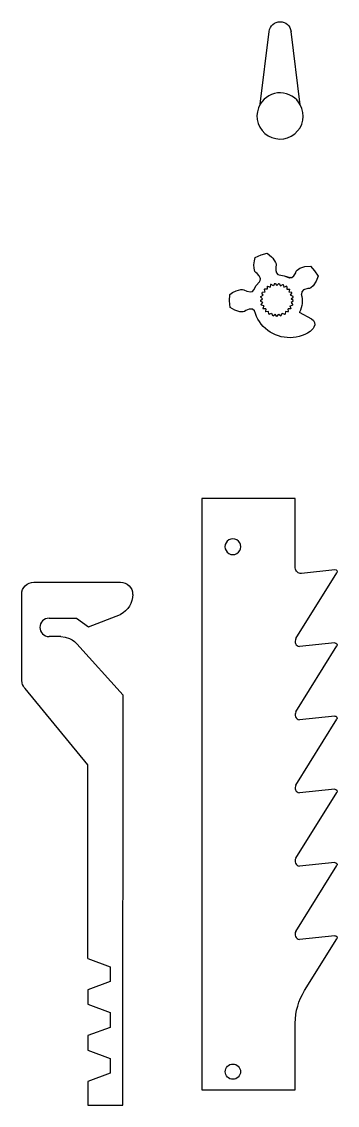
# Model space of a CAD drawing. Header units: millimetres. Extents: x -658 to 1307, y -81 to 472.
# Drawn here: x 518.7 to 570.6, y 1.9 to 180.1 of the extents above; entities that cross this region are included whole.
import ezdxf

# ---------------------------------------------------------------- set-up
doc = ezdxf.new("R2010")
doc.units = ezdxf.units.MM
doc.layers.get('0').update_dxf_attribs({"true_color": 0xffffff})
doc.layers.add('a', color=7, linetype='Continuous', true_color=0xffffff)
doc.layers.add('gears', color=134, linetype='Continuous', true_color=0x009987)

# ---------------------------------------------------------------- blocks, each defined once
blk = doc.blocks.new('Group_15')
for p, q in [((16.32, 16.87), (24.84, 22.16)), ((25.35, 21.83), (24.74, 16.02)), ((26.04, 15.44), (36.87, 22.16)), ((37.39, 21.84), (36.77, 16.03)), ((38.08, 15.44), (48.91, 22.17)), ((49.42, 21.84), (48.81, 16.03)), ((50.11, 15.45), (60.94, 22.17)), ((61.46, 21.85), (60.84, 16.04)), ((62.14, 15.45), (72.98, 22.18)), ((73.49, 21.86), (72.88, 16.04)), ((74.18, 15.46), (85.01, 22.18)), ((85.52, 21.86), (84.91, 16.35)), ((0, 0, 0), (0, 15.35)), ((0, 15.35), (11, 15.35)), ((85.81, 15.35), (97.2, 15.35)), ((97.2, 15.35), (97.2, 0, 0)), ((97.2, 0, 0), (0, 0, 0))]:
    blk.add_line(p, q)
blk.add_polyline3d([(89.64, 6.35, 0), (89.95, 6.22, 0), (90.22, 6.01, 0), (90.43, 5.74, 0), (90.56, 5.43, 0), (90.6, 5.09, 0), (90.56, 4.76, 0), (90.43, 4.44, 0), (90.22, 4.17, 0), (89.95, 3.97, 0), (89.64, 3.84, 0), (89.3, 3.79, 0), (88.96, 3.84, 0), (88.65, 3.97, 0), (88.38, 4.17, 0), (88.17, 4.44, 0), (88.04, 4.76, 0), (88, 5.09, 0), (88.04, 5.43, 0), (88.17, 5.74, 0), (88.38, 6.01, 0), (88.65, 6.22, 0), (88.96, 6.35, 0), (89.3, 6.39, 0), (89.64, 6.35, 0)], close=True)
at = {"extrusion": (-1.5873e-06, 4.38328e-06, -1)}
blk.add_circle((-3, 5.09, 0), 1.25, dxfattribs=at)
for centre, radius, start, end in [((25.02, 21.87), 0.337, 353.6598, 121.8274), ((37.05, 21.88), 0.337, 353.6598, 121.8274), ((49.09, 21.88), 0.337, 353.6598, 121.8274), ((61.12, 21.89), 0.337, 353.6598, 121.8274), ((73.15, 21.89), 0.337, 353.6598, 121.8274), ((85.19, 21.9), 0.337, 353.6598, 121.8274), ((11, 25.43), 10.08, 270, 301.8274), ((85.81, 16.25), 0.901, 173.6598, 270)]:
    blk.add_arc(centre, radius, start, end)
at = {"extrusion": (0, 0, -1)}
for centre in [(-61.69, 16.19), (-73.72, 16.19), (-25.59, 16.17), (-37.62, 16.17), (-49.66, 16.18)]:
    blk.add_arc(centre, 0.86, 238.1726, 350.0781, dxfattribs=at)
blk = doc.blocks.new('Group_17')
at = {"color": 251, "true_color": 0x565656}
for p, q in [((3, 80.93, 0), (17.24, 80.93, 0)), ((1, 64.85, 0), (1, 78.93, 0)), ((5.5, 75, 0), (10, 75, 0)), ((10, 75, 0), (12, 73.6, 0)), ((12, 73.6, 0), (17.24, 75.63, 0)), ((7.42, 72, 0), (5.5, 72, 0)), ((7.42, 72, 0), (8.16, 71.92, 0)), ((8.16, 71.92, 0), (8.86, 71.69, 0)), ((8.86, 71.69, 0), (9.3, 71.46, 0)), ((9.3, 71.46, 0), (9.7, 71.17, 0)), ((9.7, 71.17, 0), (10.06, 70.82, 0)), ((10.06, 70.82, 0), (17.68, 62.36, 0)), ((1.07, 64.34, 0), (1, 64.85, 0))]:
    blk.add_line(p, q, dxfattribs=at)
for p, q in [((1.15, 64.09, 0), (1.07, 64.34, 0)), ((1.27, 63.85, 0), (1.15, 64.09, 0)), ((1.41, 63.64, 0), (1.27, 63.85, 0)), ((1.59, 63.44, 0), (1.41, 63.64, 0)), ((11.87, 50.9, 0), (1.59, 63.44, 0)), ((17.63, -5.06, 0), (17.68, 62.36, 0)), ((11.85, -1.15, 0), (11.87, -5.06, 0)), ((11.87, -5.06, 0), (17.63, -5.06, 0))]:
    blk.add_line(p, q)
at = {"extrusion": (2.30633e-12, -4.08836e-12, -1)}
blk.add_arc((-3, 78.93, 0), 2, 0, 90, dxfattribs=at)
at = {"extrusion": (0, -2.93519e-12, -1)}
blk.add_arc((-17.24, 78.93, 0), 2, 90, 180, dxfattribs=at)
at = {"extrusion": (2.35973e-12, -2.93519e-12, -1)}
blk.add_arc((-15.53, 78.93, 0), 3.72, 180, 242.4869, dxfattribs=at)
at = {"color": 251, "true_color": 0x565656}
blk.add_arc((5.5, 73.5, 0), 1.5, 90, 270, dxfattribs=at)
at = {"layer": 'a'}
for p, q in [((11.85, 19.08, 0), (11.87, 50.9, 0)), ((11.85, 19.08, 0), (15.54, 17.73, 0)), ((15.54, 17.73, 0), (15.54, 15.28, 0)), ((15.54, 15.28, 0), (11.85, 13.93, 0)), ((11.85, 13.93, 0), (11.85, 11.54, 0)), ((11.85, 11.54, 0), (15.54, 10.19, 0)), ((15.54, 10.19, 0), (15.54, 7.74, 0)), ((15.54, 7.74, 0), (11.85, 6.39, 0)), ((11.85, 6.39, 0), (11.85, 4, 0)), ((11.85, 4, 0), (15.54, 2.65, 0)), ((15.54, 2.65, 0), (15.54, 0.2, 0)), ((15.54, 0.2, 0), (11.85, -1.15, 0))]:
    blk.add_line(p, q, dxfattribs=at)
blk = doc.blocks.new('Group_32')
for p, q in [((40.3, 120, 30), (41, 126.2, 30)), ((40.3, 120, 0), (41, 126.2, 0)), ((41, 126.2, 30), (42.3, 131.9, 30)), ((41, 126.2, 0), (42.3, 131.9, 0)), ((41, 126.2, 0), (41, 126.2, 30)), ((42.3, 131.9, 30), (52, 136, 30)), ((42.3, 131.9, 0), (52, 136, 0)), ((42.3, 131.9, 0), (42.3, 131.9, 30)), ((52, 136, 30), (62.1, 138.9, 30)), ((52, 136, 0), (62.1, 138.9, 0)), ((52, 136, 0), (52, 136, 30)), ((62.1, 138.9, 30), (69, 133.2, 30)), ((62.1, 138.9, 0), (69, 133.2, 0)), ((62.1, 138.9, 0), (62.1, 138.9, 30)), ((69, 133.2, 30), (71.1, 130.9, 30)), ((69, 133.2, 0), (71.1, 130.9, 0)), ((69, 133.2, 0), (69, 133.2, 30)), ((71.1, 130.9, 30), (75.8, 123.9, 30)), ((71.1, 130.9, 0), (75.8, 123.9, 0)), ((71.1, 130.9, 0), (71.1, 130.9, 30)), ((40.6, 114.2, 30), (40.3, 120, 30)), ((40.6, 114.2, 0), (40.3, 120, 0)), ((40.3, 120, 0), (40.3, 120, 30)), ((41.9, 109, 30), (40.6, 114.2, 30)), ((41.9, 109, 0), (40.6, 114.2, 0)), ((40.6, 114.2, 0), (40.6, 114.2, 30)), ((43.4, 107.1, 30), (41.9, 109, 30)), ((43.4, 107.1, 0), (41.9, 109, 0)), ((41.9, 109, 0), (41.9, 109, 30)), ((45.4, 105.6, 30), (43.4, 107.1, 30)), ((45.4, 105.6, 0), (43.4, 107.1, 0)), ((43.4, 107.1, 0), (43.4, 107.1, 30)), ((75.8, 123.9, 30), (76.8, 121.4, 30)), ((75.8, 123.9, 0), (76.8, 121.4, 0)), ((75.8, 123.9, 0), (75.8, 123.9, 30)), ((76.3, 116.5, 30), (76.1, 110.3, 30)), ((76.3, 116.5, 0), (76.1, 110.3, 0)), ((76.1, 110.3, 30), (77.3, 106.7, 30)), ((76.1, 110.3, 0), (77.3, 106.7, 0)), ((76.1, 110.3, 0), (76.1, 110.3, 30)), ((76.8, 119, 30), (76.3, 116.5, 30)), ((76.8, 119, 0), (76.3, 116.5, 0)), ((76.3, 116.5, 0), (76.3, 116.5, 30)), ((76.8, 121.4, 30), (76.8, 119, 30)), ((76.8, 121.4, 0), (76.8, 119, 0)), ((76.8, 121.4, 0), (76.8, 121.4, 30)), ((76.8, 119, 0), (76.8, 119, 30)), ((109, 106.8, 30), (109.8, 109.2, 30)), ((109, 106.8, 0), (109.8, 109.2, 0)), ((109.8, 109.2, 30), (111.2, 111.3, 30)), ((109.8, 109.2, 0), (111.2, 111.3, 0)), ((109.8, 109.2, 0), (109.8, 109.2, 30)), ((111.2, 111.3, 30), (115.8, 114.1, 30)), ((111.2, 111.3, 0), (115.8, 114.1, 0)), ((111.2, 111.3, 0), (111.2, 111.3, 30)), ((115.8, 114.1, 30), (124.1, 116.9, 30)), ((115.8, 114.1, 0), (124.1, 116.9, 0)), ((115.8, 114.1, 0), (115.8, 114.1, 30)), ((124.1, 116.9, 30), (133, 117.9, 30)), ((124.1, 116.9, 0), (133, 117.9, 0)), ((124.1, 116.9, 0), (124.1, 116.9, 30)), ((133, 117.9, 30), (140, 110, 30)), ((133, 117.9, 0), (140, 110)), ((133, 117.9, 0), (133, 117.9, 30)), ((140, 110, 30), (145.8, 101.2, 30)), ((140, 110), (145.8, 101.2, 0)), ((140, 110), (140, 110, 30)), ((44.1, 85.7, 30), (49.4, 92, 30)), ((44.1, 85.7, 0), (49.4, 92, 0)), ((48.8, 101.9, 30), (45.4, 105.6, 30)), ((48.8, 101.9, 0), (45.4, 105.6, 0)), ((45.4, 105.6, 0), (45.4, 105.6, 30)), ((50.5, 98.6, 30), (48.8, 101.9, 30)), ((50.5, 98.6, 0), (48.8, 101.9, 0)), ((48.8, 101.9, 0), (48.8, 101.9, 30)), ((49.4, 92, 30), (50.6, 93.9, 30)), ((49.4, 92, 0), (50.6, 93.9, 0)), ((49.4, 92, 0), (49.4, 92, 30)), ((50.9, 96.6, 30), (50.5, 98.6, 30)), ((50.9, 96.6, 0), (50.5, 98.6, 0)), ((50.5, 98.6, 0), (50.5, 98.6, 30)), ((50.6, 93.9, 30), (50.9, 96.6, 30)), ((50.6, 93.9, 0), (50.9, 96.6, 0)), ((50.6, 93.9, 0), (50.6, 93.9, 30)), ((50.9, 96.6, 0), (50.9, 96.6, 30)), ((74.2, 89.1, 30), (72.2, 85.2, 30)), ((74.2, 89.1, 0), (72.2, 85.2, 0)), ((74.2, 89.1, 30), (75.2, 89.2, 30)), ((74.2, 89.1, 0), (75.2, 89.2, 0)), ((74.2, 89.1, 0), (74.2, 89.1, 30)), ((75.2, 89.2, 30), (78.1, 86, 30)), ((75.2, 89.2, 0), (78.1, 86, 0)), ((75.2, 89.2, 0), (75.2, 89.2, 30)), ((77.3, 106.7, 30), (79.5, 104.2, 30)), ((77.3, 106.7, 0), (79.5, 104.2, 0)), ((77.3, 106.7, 0), (77.3, 106.7, 30)), ((81, 89.2, 30), (78.1, 86, 30)), ((81, 89.2, 0), (78.1, 86, 0)), ((79.5, 104.2, 30), (81.7, 103.4, 30)), ((79.5, 104.2, 0), (81.7, 103.4, 0)), ((79.5, 104.2, 0), (79.5, 104.2, 30)), ((81, 89.2, 30), (81.9, 89.1, 30)), ((81, 89.2, 0), (81.9, 89.1, 0)), ((81, 89.2, 0), (81, 89.2, 30)), ((81.7, 103.4, 30), (89.7, 101.9, 30)), ((81.7, 103.4, 0), (89.7, 101.9, 0)), ((81.7, 103.4, 0), (81.7, 103.4, 30)), ((81.9, 89.1, 30), (83.9, 85.2, 30)), ((81.9, 89.1, 0), (83.9, 85.2, 0)), ((81.9, 89.1, 0), (81.9, 89.1, 30)), ((89.7, 101.9, 30), (97.3, 98.8, 30)), ((89.7, 101.9, 0), (97.9, 99.7, 0)), ((89.7, 101.9, 0), (89.7, 101.9, 30)), ((89.7, 101.9, 0), (97.3, 98.8, 30)), ((97.9, 99.7, 0), (97.3, 98.8, 30)), ((97.3, 98.8, 30), (99.5, 98.3, 30)), ((97.9, 99.7, 0), (100.2, 99.2, 0)), ((97.9, 99.7, 0), (99.5, 98.3, 30)), ((100.2, 99.2, 0), (99.5, 98.3, 30)), ((99.5, 98.3, 30), (102.8, 99.1, 30)), ((100.2, 99.2, 0), (102.8, 99.1, 0)), ((100.2, 99.2, 0), (102.8, 99.1, 30)), ((102.8, 99.1, 30), (105.8, 101.5, 30)), ((102.8, 99.1, 0), (105.8, 101.5, 0)), ((102.8, 99.1, 0), (102.8, 99.1, 30)), ((105.8, 101.5, 30), (109, 106.8, 30)), ((105.8, 101.5, 0), (109, 106.8, 0)), ((105.8, 101.5, 0), (105.8, 101.5, 30)), ((109, 106.8, 0), (109, 106.8, 30)), ((142.5, 92.9, 30), (137.7, 85.5, 30)), ((142.5, 92.9, 0), (137.7, 85.5, 0)), ((145.8, 101.2, 30), (142.5, 92.9, 30)), ((145.8, 101.2, 0), (142.5, 92.9, 0)), ((142.5, 92.9, 0), (142.5, 92.9, 30)), ((145.8, 101.2, 0), (145.8, 101.2, 30)), ((0.4, 70.9, 30), (5.2, 74.2, 30)), ((0.4, 70.9, 0), (5.2, 74.2, 0)), ((5.2, 74.2, 30), (10.8, 77, 30)), ((5.2, 74.2, 0), (10.8, 77, 0)), ((5.2, 74.2, 0), (5.2, 74.2, 30)), ((10.8, 77, 30), (19, 79.3, 30)), ((10.8, 77, 0), (19, 79.3, 0)), ((10.8, 77, 0), (10.8, 77, 30)), ((19, 79.3, 30), (21.6, 79.5, 30)), ((19, 79.3, 0), (21.6, 79.5, 0)), ((19, 79.3, 0), (19, 79.3, 30)), ((21.6, 79.5, 30), (23.9, 78.7, 30)), ((21.6, 79.5, 0), (23.9, 78.7, 0)), ((21.6, 79.5, 0), (21.6, 79.5, 30)), ((23.9, 78.7, 30), (28.4, 76.4, 30)), ((23.9, 78.7, 0), (28.4, 76.4, 0)), ((23.9, 78.7, 0), (23.9, 78.7, 30)), ((28.4, 76.4, 30), (34.4, 75.2, 30)), ((28.4, 76.4, 0), (34.4, 75.2, 0)), ((28.4, 76.4, 0), (28.4, 76.4, 30)), ((34.4, 75.2, 30), (38, 76.1, 30)), ((34.4, 75.2, 0), (38, 76.1, 0)), ((34.4, 75.2, 0), (34.4, 75.2, 30)), ((38, 76.1, 30), (40.2, 78.5, 30)), ((38, 76.1, 0), (40.2, 78.5, 0)), ((38, 76.1, 0), (38, 76.1, 30)), ((40.2, 78.5, 30), (44.1, 85.7, 30)), ((40.2, 78.5, 0), (44.1, 85.7, 0)), ((40.2, 78.5, 0), (40.2, 78.5, 30)), ((44.1, 85.7, 0), (44.1, 85.7, 30)), ((53.8, 74.3, 30), (53.4, 73.4, 30)), ((53.8, 74.3, 0), (53.4, 73.4, 0)), ((55.6, 69.7, 30), (53.4, 73.4, 30)), ((55.6, 69.7, 0), (53.4, 73.4, 0)), ((53.4, 73.4, 0), (53.4, 73.4, 30)), ((58.1, 75, 30), (53.8, 74.3, 30)), ((58.1, 75, 0), (53.8, 74.3, 0)), ((53.8, 74.3, 0), (53.8, 74.3, 30)), ((57, 79.2, 30), (57.6, 80, 30)), ((57, 79.2, 0), (57.6, 80, 0)), ((57, 79.2, 30), (58.1, 75, 30)), ((57, 79.2, 0), (58.1, 75, 0)), ((57, 79.2, 0), (57, 79.2, 30)), ((61.9, 79.6, 30), (57.6, 80, 30)), ((61.9, 79.6, 0), (57.6, 80, 0)), ((57.6, 80, 0), (57.6, 80, 30)), ((58.1, 75, 0), (58.1, 75, 30)), ((62.6, 84.5, 30), (61.8, 84, 30)), ((62.6, 84.5, 0), (61.8, 84, 0)), ((61.8, 84, 30), (61.9, 79.6, 30)), ((61.8, 84, 0), (61.9, 79.6, 0)), ((61.8, 84, 0), (61.8, 84, 30)), ((61.9, 79.6, 0), (61.9, 79.6, 30)), ((62.6, 84.5, 30), (66.7, 83.1, 30)), ((62.6, 84.5, 0), (66.7, 83.1, 0)), ((62.6, 84.5, 0), (62.6, 84.5, 30)), ((67.7, 87.3, 30), (66.7, 83.1, 30)), ((67.7, 87.3, 0), (66.7, 83.1, 0)), ((66.7, 83.1, 0), (66.7, 83.1, 30)), ((68.6, 87.6, 30), (67.7, 87.3, 30)), ((68.6, 87.6, 0), (67.7, 87.3, 0)), ((67.7, 87.3, 0), (67.7, 87.3, 30)), ((72.2, 85.2, 30), (68.6, 87.6, 30)), ((72.2, 85.2, 0), (68.6, 87.6, 0)), ((68.6, 87.6, 0), (68.6, 87.6, 30)), ((72.2, 85.2, 0), (72.2, 85.2, 30)), ((78.1, 86, 0), (78.1, 86, 30)), ((83.9, 85.2, 30), (87.6, 87.6, 30)), ((83.9, 85.2, 0), (87.6, 87.6, 0)), ((83.9, 85.2, 0), (83.9, 85.2, 30)), ((87.6, 87.6, 30), (88.4, 87.3, 30)), ((87.6, 87.6, 0), (88.4, 87.3, 0)), ((87.6, 87.6, 0), (87.6, 87.6, 30)), ((88.4, 87.3, 30), (89.4, 83.1, 30)), ((88.4, 87.3, 0), (89.4, 83.1, 0)), ((88.4, 87.3, 0), (88.4, 87.3, 30)), ((89.4, 83.1, 30), (93.5, 84.5, 30)), ((89.4, 83.1, 0), (93.5, 84.5, 0)), ((89.4, 83.1, 0), (89.4, 83.1, 30)), ((94.3, 84, 30), (93.5, 84.5, 30)), ((94.3, 84, 0), (93.5, 84.5, 0)), ((93.5, 84.5, 0), (93.5, 84.5, 30)), ((94.3, 84, 30), (94.2, 79.6, 30)), ((94.3, 84, 0), (94.2, 79.6, 0)), ((94.2, 79.6, 30), (98.6, 80, 30)), ((94.2, 79.6, 0), (98.6, 80, 0)), ((94.2, 79.6, 0), (94.2, 79.6, 30)), ((94.3, 84, 0), (94.3, 84, 30)), ((98, 75, 30), (99.2, 79.2, 30)), ((98, 75, 0), (99.2, 79.2, 0)), ((102.3, 74.3, 30), (98, 75, 30)), ((102.3, 74.3, 0), (98, 75, 0)), ((98, 75, 0), (98, 75, 30)), ((99.2, 79.2, 30), (98.6, 80, 30)), ((99.2, 79.2, 0), (98.6, 80, 0)), ((98.6, 80, 0), (98.6, 80, 30)), ((99.2, 79.2, 0), (99.2, 79.2, 30)), ((100.5, 69.7, 30), (102.7, 73.4, 30)), ((100.5, 69.7, 0), (102.7, 73.4, 0)), ((102.7, 73.4, 30), (102.3, 74.3, 30)), ((102.7, 73.4, 0), (102.3, 74.3, 0)), ((102.3, 74.3, 0), (102.3, 74.3, 30)), ((102.7, 73.4, 0), (102.7, 73.4, 30)), ((119, 75.7, 30), (118.2, 71.7, 30)), ((119, 75.7, 0), (118.2, 71.7, 0)), ((118.2, 71.7, 0), (118.2, 71.7, 30)), ((121.9, 78.5, 30), (119, 75.7, 30)), ((121.9, 78.5, 0), (119, 75.7, 0)), ((119, 75.7, 0), (119, 75.7, 30)), ((128.9, 80.9, 30), (121.9, 78.5, 30)), ((128.9, 80.9, 0), (121.9, 78.5, 0)), ((121.9, 78.5, 0), (121.9, 78.5, 30)), ((131.4, 81.1, 30), (128.9, 80.9, 30)), ((131.4, 81.1, 0), (128.9, 80.9, 0)), ((128.9, 80.9, 0), (128.9, 80.9, 30)), ((133.8, 81.8, 30), (131.4, 81.1, 30)), ((133.8, 81.8, 0), (131.4, 81.1, 0)), ((131.4, 81.1, 0), (131.4, 81.1, 30)), ((137.7, 85.5, 30), (133.8, 81.8, 30)), ((137.7, 85.5, 0), (133.8, 81.8, 0)), ((133.8, 81.8, 0), (133.8, 81.8, 30)), ((137.7, 85.5, 0), (137.7, 85.5, 30)), ((0, 60.4, 30), (0.4, 70.9, 30)), ((0, 60.4, 0), (0.4, 70.9, 0)), ((1, 49.9, 30), (0, 60.4, 30)), ((1, 49.9, 0), (0, 60.4, 0)), ((0, 60.4, 0), (0, 60.4, 30)), ((0.4, 70.9, 0), (0.4, 70.9, 30)), ((51.1, 61.1, 30), (54.5, 63.8, 30)), ((51.1, 61.1, 0), (54.5, 63.8, 0)), ((51.1, 61.1, 30), (51.1, 60.2, 30)), ((51.1, 61.1, 0), (51.1, 60.2, 0)), ((51.1, 61.1, 0), (51.1, 61.1, 30)), ((54.9, 57.9, 30), (51.1, 60.2, 30)), ((54.9, 57.9, 0), (51.1, 60.2, 0)), ((51.1, 60.2, 0), (51.1, 60.2, 30)), ((51.4, 66.9, 30), (51.6, 67.9, 30)), ((51.4, 66.9, 0), (51.6, 67.9, 0)), ((51.4, 66.9, 30), (54.5, 63.8, 30)), ((51.4, 66.9, 0), (54.5, 63.8, 0)), ((51.4, 66.9, 0), (51.4, 66.9, 30)), ((51.6, 67.9, 30), (55.6, 69.7, 30)), ((51.6, 67.9, 0), (55.6, 69.7, 0)), ((51.6, 67.9, 0), (51.6, 67.9, 30)), ((52.2, 54.5, 30), (54.9, 57.9, 30)), ((52.2, 54.5, 0), (54.9, 57.9, 0)), ((52.6, 53.6, 30), (52.2, 54.5, 30)), ((52.6, 53.6, 0), (52.2, 54.5, 0)), ((52.2, 54.5, 0), (52.2, 54.5, 30)), ((56.7, 52.3, 30), (52.6, 53.6, 30)), ((56.7, 52.3, 0), (52.6, 53.6, 0)), ((52.6, 53.6, 0), (52.6, 53.6, 30)), ((54.5, 63.8, 0), (54.5, 63.8, 30)), ((54.9, 57.9, 0), (54.9, 57.9, 30)), ((55.6, 69.7, 0), (55.6, 69.7, 30)), ((99.4, 52.3, 30), (103.6, 53.6, 30)), ((99.4, 52.3, 0), (103.6, 53.6, 0)), ((104.5, 67.9, 30), (100.5, 69.7, 30)), ((104.5, 67.9, 0), (100.5, 69.7, 0)), ((100.5, 69.7, 0), (100.5, 69.7, 30)), ((105, 60.2, 30), (101.3, 57.9, 30)), ((105, 60.2, 0), (101.3, 57.9, 0)), ((101.3, 57.9, 30), (103.9, 54.5, 30)), ((101.3, 57.9, 0), (103.9, 54.5, 0)), ((101.3, 57.9, 0), (101.3, 57.9, 30)), ((101.7, 63.8, 30), (104.7, 66.9, 30)), ((101.7, 63.8, 0), (104.7, 66.9, 0)), ((105, 61.1, 30), (101.7, 63.8, 30)), ((105, 61.1, 0), (101.7, 63.8, 0)), ((101.7, 63.8, 0), (101.7, 63.8, 30)), ((103.9, 54.5, 30), (103.6, 53.6, 30)), ((103.9, 54.5, 0), (103.6, 53.6, 0)), ((103.6, 53.6, 0), (103.6, 53.6, 30)), ((103.9, 54.5, 0), (103.9, 54.5, 30)), ((104.7, 66.9, 30), (104.5, 67.9, 30)), ((104.7, 66.9, 0), (104.5, 67.9, 0)), ((104.5, 67.9, 0), (104.5, 67.9, 30)), ((104.7, 66.9, 0), (104.7, 66.9, 30)), ((105, 60.2, 30), (105, 61.1, 30)), ((105, 60.2, 0), (105, 61.1, 0)), ((105, 61.1, 0), (105, 61.1, 30)), ((105, 60.2, 0), (105, 60.2, 30)), ((8.8, 45.5, 30), (1, 49.9, 30)), ((8.8, 45.5, 0), (1, 49.9, 0)), ((1, 49.9, 0), (1, 49.9, 30)), ((17.2, 42.8, 30), (8.8, 45.5, 30)), ((17.2, 42.8, 0), (8.8, 45.5, 0)), ((8.8, 45.5, 0), (8.8, 45.5, 30)), ((22.6, 42.4, 30), (17.2, 42.8, 30)), ((22.6, 42.4, 0), (17.2, 42.8, 0)), ((17.2, 42.8, 0), (17.2, 42.8, 30)), ((24.9, 43.3, 30), (22.6, 42.4, 30)), ((24.9, 43.3, 0), (22.6, 42.4, 0)), ((22.6, 42.4, 0), (22.6, 42.4, 30)), ((27, 44.7, 30), (24.9, 43.3, 30)), ((27, 44.7, 0), (24.9, 43.3, 0)), ((24.9, 43.3, 0), (24.9, 43.3, 30)), ((32.7, 47.1, 30), (27, 44.7, 30)), ((32.7, 47.1, 0), (27, 44.7, 0)), ((27, 44.7, 0), (27, 44.7, 30)), ((38, 46.9, 30), (32.7, 47.1, 30)), ((38, 46.9, 0), (32.7, 47.1, 0)), ((32.7, 47.1, 0), (32.7, 47.1, 30)), ((41.1, 44.4, 30), (38, 46.9, 30)), ((41.1, 44.4, 0), (38, 46.9, 0)), ((38, 46.9, 0), (38, 46.9, 30)), ((41.1, 44.4, 0), (41.1, 44.4, 30)), ((42.6, 39.6, 0), (42.6, 39.6, 30)), ((56.7, 52.3, 30), (55, 48.3, 30)), ((56.7, 52.3, 0), (55, 48.3, 0)), ((55.5, 47.5, 30), (55, 48.3, 30)), ((55.5, 47.5, 0), (55, 48.3, 0)), ((55, 48.3, 0), (55, 48.3, 30)), ((59.9, 47.3, 30), (55.5, 47.5, 30)), ((59.9, 47.3, 0), (55.5, 47.5, 0)), ((55.5, 47.5, 0), (55.5, 47.5, 30)), ((56.7, 52.3, 0), (56.7, 52.3, 30)), ((59.9, 47.3, 30), (59.2, 43, 30)), ((59.9, 47.3, 0), (59.2, 43, 0)), ((59.9, 42.4, 30), (59.2, 43, 30)), ((59.9, 42.4, 0), (59.2, 43, 0)), ((59.2, 43, 0), (59.2, 43, 30)), ((59.9, 47.3, 0), (59.9, 47.3, 30)), ((64.2, 43.2, 30), (59.9, 42.4, 30)), ((64.2, 43.2, 0), (59.9, 42.4, 0)), ((59.9, 42.4, 0), (59.9, 42.4, 30)), ((64.6, 38.9, 30), (64.2, 43.2, 30)), ((64.6, 38.9, 0), (64.2, 43.2, 0)), ((64.2, 43.2, 0), (64.2, 43.2, 30)), ((65.5, 38.5, 30), (64.6, 38.9, 30)), ((65.5, 38.5, 0), (64.6, 38.9, 0)), ((64.6, 38.9, 0), (64.6, 38.9, 30)), ((65.5, 38.5, 30), (69.4, 40.4, 30)), ((65.5, 38.5, 0), (69.4, 40.4, 0)), ((65.5, 38.5, 0), (65.5, 38.5, 30)), ((69.4, 40.4, 30), (70.9, 36.3, 30)), ((69.4, 40.4, 0), (70.9, 36.3, 0)), ((69.4, 40.4, 0), (69.4, 40.4, 30)), ((71.8, 36.1, 30), (70.9, 36.3, 30)), ((71.8, 36.1, 0), (70.9, 36.3, 0)), ((70.9, 36.3, 0), (70.9, 36.3, 30)), ((71.8, 36.1, 30), (75.1, 38.9, 30)), ((71.8, 36.1, 0), (75.1, 38.9, 0)), ((71.8, 36.1, 0), (71.8, 36.1, 30)), ((77.6, 35.4, 30), (75.1, 38.9, 30)), ((77.6, 35.4, 0), (75.1, 38.9, 0)), ((75.1, 38.9, 0), (75.1, 38.9, 30)), ((78.5, 35.4, 30), (81, 38.9, 30)), ((78.5, 35.4, 0), (81, 38.9, 0)), ((81, 38.9, 30), (84.3, 36.1, 30)), ((81, 38.9, 0), (84.3, 36.1, 0)), ((81, 38.9, 0), (81, 38.9, 30)), ((85.2, 36.3, 30), (84.3, 36.1, 30)), ((85.2, 36.3, 0), (84.3, 36.1, 0)), ((84.3, 36.1, 0), (84.3, 36.1, 30)), ((85.2, 36.3, 30), (86.8, 40.4, 30)), ((85.2, 36.3, 0), (86.8, 40.4, 0)), ((85.2, 36.3, 0), (85.2, 36.3, 30)), ((86.8, 40.4, 30), (90.7, 38.5, 30)), ((86.8, 40.4, 0), (90.7, 38.5, 0)), ((86.8, 40.4, 0), (86.8, 40.4, 30)), ((90.7, 38.5, 30), (91.5, 38.9, 30)), ((90.7, 38.5, 0), (91.5, 38.9, 0)), ((90.7, 38.5, 0), (90.7, 38.5, 30)), ((91.9, 43.2, 30), (91.5, 38.9, 30)), ((91.9, 43.2, 0), (91.5, 38.9, 0)), ((91.5, 38.9, 0), (91.5, 38.9, 30)), ((96.2, 42.4, 30), (91.9, 43.2, 30)), ((96.2, 42.4, 0), (91.9, 43.2, 0)), ((91.9, 43.2, 0), (91.9, 43.2, 30)), ((96.2, 42.4, 30), (96.9, 43, 30)), ((96.2, 42.4, 0), (96.9, 43, 0)), ((96.2, 42.4, 0), (96.2, 42.4, 30)), ((100.6, 47.5, 30), (96.3, 47.3, 30)), ((100.6, 47.5, 0), (96.3, 47.3, 0)), ((96.9, 43, 30), (96.3, 47.3, 30)), ((96.9, 43, 0), (96.3, 47.3, 0)), ((96.3, 47.3, 0), (96.3, 47.3, 30)), ((96.9, 43, 0), (96.9, 43, 30)), ((99.4, 52.3, 30), (101.1, 48.3, 30)), ((99.4, 52.3, 0), (101.1, 48.3, 0)), ((99.4, 52.3, 0), (99.4, 52.3, 30)), ((100.6, 47.5, 30), (101.1, 48.3, 30)), ((100.6, 47.5, 0), (101.1, 48.3, 0)), ((100.6, 47.5, 0), (100.6, 47.5, 30)), ((101.1, 48.3, 0), (101.1, 48.3, 30)), ((114.9, 41.9, 30), (135, 31, 30)), ((114.9, 41.9, 0), (135, 31, 0)), ((114.9, 41.9, 0), (114.9, 41.9, 30)), ((44.5, 35, 0), (44.5, 35, 30)), ((46.7, 30.6, 0), (46.7, 30.6, 30)), ((49.3, 26.4, 0), (49.3, 26.4, 30)), ((52.3, 22.4, 0), (52.3, 22.4, 30)), ((55.5, 18.7, 0), (55.5, 18.7, 30)), ((77.6, 35.4, 30), (78.5, 35.4, 30)), ((77.6, 35.4, 0), (78.5, 35.4, 0)), ((77.6, 35.4, 0), (77.6, 35.4, 30)), ((78.5, 35.4, 0), (78.5, 35.4, 30)), ((135, 31, 0), (135, 31, 30)), ((136.1, 30.3, 0), (136.1, 30.3, 30)), ((137.1, 29.5, 0), (137.1, 29.5, 30)), ((138, 28.5, 0), (138, 28.5, 30)), ((138.7, 27.5, 0), (138.7, 27.5, 30)), ((139.3, 26.3, 0), (139.3, 26.3, 30)), ((139.5, 18.7, 0), (139.5, 18.7, 30)), ((139.8, 25.1, 0), (139.8, 25.1, 30)), ((139.9, 19.9, 0), (139.9, 19.9, 30)), ((140.1, 23.8, 0), (140.1, 23.8, 30)), ((140.2, 22.5, 0), (140.2, 22.5, 30)), ((140.2, 21.2, 0), (140.2, 21.2, 30)), ((59.1, 15.3, 0), (59.1, 15.3, 30)), ((62.9, 12.1, 0), (62.9, 12.1, 30)), ((67, 9.3, 0), (67, 9.3, 30)), ((71.3, 6.8, 0), (71.3, 6.8, 30)), ((75.8, 4.7, 0), (75.8, 4.7, 30)), ((80.4, 3, 0), (80.4, 3, 30)), ((85.2, 1.6, 0), (85.2, 1.6, 30)), ((90.1, 0.7, 0), (90.1, 0.7, 30)), ((95, 0.1, 0), (95, 0.1, 30)), ((99.9, 0, 0), (99.9, 0, 30)), ((104.9, 0.3, 0), (104.9, 0.3, 30)), ((109.8, 0.9, 0), (109.8, 0.9, 30)), ((114.6, 2, 0), (114.6, 2, 30)), ((119.4, 3.5, 0), (119.4, 3.5, 30)), ((124, 5.3, 0), (124, 5.3, 30)), ((128.4, 7.6, 0), (128.4, 7.6, 30)), ((132.6, 10.2, 0), (132.6, 10.2, 30)), ((134.6, 11.6, 30), (137.8, 15.3, 30)), ((134.6, 11.6, 0), (137.8, 15.3, 0)), ((134.6, 11.6, 0), (134.6, 11.6, 30)), ((139, 17.5, 30), (137.8, 15.3, 30)), ((139, 17.5, 0), (137.8, 15.3, 0)), ((137.8, 15.3, 0), (137.8, 15.3, 30)), ((139, 17.5, 0), (139, 17.5, 30))]:
    blk.add_line(p, q)
for points in [[(134.6, 11.6, 30), (132.6, 10.2, 30), (128.4, 7.6, 30), (124, 5.3, 30), (119.4, 3.5, 30), (114.6, 2, 30), (109.8, 0.9, 30), (104.9, 0.3, 30), (99.9, 0, 30), (95, 0.1, 30), (90.1, 0.7, 30), (85.2, 1.6, 30), (80.4, 3, 30), (75.8, 4.7, 30), (71.3, 6.8, 30), (67, 9.3, 30), (62.9, 12.1, 30), (59.1, 15.3, 30), (55.5, 18.7, 30), (52.3, 22.4, 30), (49.3, 26.4, 30), (46.7, 30.6, 30), (44.5, 35, 30), (42.6, 39.6, 30), (41.1, 44.4, 30)], [(134.6, 11.6, 0), (132.6, 10.2, 0), (128.4, 7.6, 0), (124, 5.3, 0), (119.4, 3.5, 0), (114.6, 2, 0), (109.8, 0.9, 0), (104.9, 0.3, 0), (99.9, 0, 0), (95, 0.1, 0), (90.1, 0.7, 0), (85.2, 1.6, 0), (80.4, 3, 0), (75.8, 4.7, 0), (71.3, 6.8, 0), (67, 9.3, 0), (62.9, 12.1, 0), (59.1, 15.3, 0), (55.5, 18.7, 0), (52.3, 22.4, 0), (49.3, 26.4, 0), (46.7, 30.6, 0), (44.5, 35, 0), (42.6, 39.6, 0), (41.1, 44.4, 0)]]:
    blk.add_polyline3d(points)
at = {"extrusion": (-6.4327e-09, -5.39768e-09, -1)}
for centre in [(-78.6, 60.9, -30), (-78.6, 60.9, 0)]:
    blk.add_arc(centre, 41, 164.7547, 207.6174, dxfattribs=at)
at = {"extrusion": (2.47504e-09, 6.82935e-11, -1)}
blk.add_arc((-130.2, 22.2, -30), 10, 118.4466, 208.4466, dxfattribs=at)
at = {"extrusion": (2.47504e-09, 6.82923e-11, -1)}
blk.add_arc((-130.2, 22.2, 0), 10, 118.4466, 208.4466, dxfattribs=at)
at = {"layer": 'gears'}
for p, q in [((119.2, 66.7, 0), (119.2, 66.7, 30)), ((119.4, 56.5, 0), (119.4, 56.5, 30)), ((119.6, 61.6, 0), (119.6, 61.6, 30)), ((117, 46.6, 0), (117, 46.6, 30)), ((118.5, 51.4, 0), (118.5, 51.4, 30))]:
    blk.add_line(p, q, dxfattribs=at)
blk = doc.blocks.new('Group_22')
for p, q in [((2.1, 18.12), (2.1, 18.12, 1.4)), ((2.31, 18.51), (2.31, 18.51, 1.4)), ((2.6, 18.84), (2.6, 18.84, 1.4)), ((2.96, 19.09), (2.96, 19.09, 1.4)), ((3.37, 19.24), (3.37, 19.24, 1.4)), ((3.8, 19.29), (3.8, 19.29, 1.4)), ((4.23, 19.24), (4.23, 19.24, 1.4)), ((4.64, 19.09), (4.64, 19.09, 1.4)), ((5, 18.84), (5, 18.84, 1.4)), ((5.29, 18.51), (5.29, 18.51, 1.4)), ((5.49, 18.12), (5.49, 18.12, 1.4)), ((0.54, 5.75, 1.4), (2, 17.7, 1.4)), ((0.54, 5.75), (2, 17.7)), ((2, 17.7), (2, 17.7, 1.4)), ((7.12, 5.65, 1.4), (5.6, 17.7, 1.4)), ((5.6, 17.7), (5.6, 17.7, 1.4)), ((7.12, 5.65), (5.6, 17.7)), ((2.87, 7.48), (2.87, 7.48, 1.4)), ((2.87, 7.48, 1.4), (2.87, 7.48, 3.6)), ((3.86, 7.6), (3.86, 7.6, 1.4)), ((3.86, 7.6, 1.4), (3.86, 7.6, 3.6)), ((4.84, 7.45), (4.84, 7.45, 1.4)), ((4.84, 7.45, 1.4), (4.84, 7.45, 3.6)), ((0.54, 5.75), (0.54, 5.75, 1.4)), ((0.54, 5.75, 1.4), (0.54, 5.75, 3.6)), ((1.15, 6.53), (1.15, 6.53, 1.4)), ((1.15, 6.53, 1.4), (1.15, 6.53, 3.6)), ((1.95, 7.12), (1.95, 7.12, 1.4)), ((1.95, 7.12, 1.4), (1.95, 7.12, 3.6)), ((5.75, 7.06, 1.4), (5.75, 7.06, 3.6)), ((5.75, 7.06), (5.75, 7.06, 1.4)), ((6.53, 6.44), (6.53, 6.44, 1.4)), ((6.53, 6.44, 1.4), (6.53, 6.44, 3.6)), ((7.12, 5.65), (7.12, 5.65, 1.4)), ((7.12, 5.65, 1.4), (7.12, 5.65, 3.6)), ((0, 3.86), (0, 3.86, 3.6)), ((0.14, 4.84), (0.14, 4.84, 3.6)), ((7.48, 4.73), (7.48, 4.73, 3.6)), ((7.6, 3.74), (7.6, 3.74, 3.6)), ((0.11, 2.87), (0.11, 2.87, 3.6)), ((0.48, 1.95), (0.48, 1.95, 3.6)), ((7.06, 1.85), (7.06, 1.85, 3.6)), ((7.45, 2.76), (7.45, 2.76, 3.6)), ((1.07, 1.15), (1.07, 1.15, 3.6)), ((1.85, 0.54), (1.85, 0.54, 3.6)), ((2.76, 0.14), (2.76, 0.14, 3.6)), ((3.74, 0), (3.74, 0, 3.6)), ((4.73, 0.11), (4.73, 0.11, 3.6)), ((5.65, 0.48), (5.65, 0.48, 3.6)), ((6.44, 1.07), (6.44, 1.07, 3.6))]:
    blk.add_line(p, q)
at = {"extrusion": (0, 0, -1)}
for centre in [(-3.8, 17.48), (-3.8, 17.48, -1.4)]:
    blk.add_arc(centre, 1.81, 6.9704, 173.0296, dxfattribs=at)
for centre, start, end in [((3.8, 3.8, 1.4), 29.1085, 149.1085), ((3.8, 3.8), 29.1085, 149.1085), ((3.8, 3.8, 3.6), 29.1085, 149.1085), ((3.8, 3.8, 3.6), 149.1085, 29.1085), ((3.8, 3.8), 149.1085, 29.1085)]:
    blk.add_arc(centre, 3.8, start, end)

msp = doc.modelspace()

# ---------------------------------------------------------------- block references
for name, p in [('Group_22', (557.37, 160.79)), ('Group_17', (517.69, 7.01, 0))]:
    msp.add_blockref(name, p)
at = {"xscale": 0.1, "yscale": 0.1, "zscale": 0.135}
msp.add_blockref('Group_32', (552.84, 128.13), dxfattribs=at)
at = {"extrusion": (0, 0, -1), "zscale": -0.1, "rotation": 89.99999999999996}
msp.add_blockref('Group_15', (-548.32, 4.48), dxfattribs=at)

doc.saveas('drawing.dxf')
